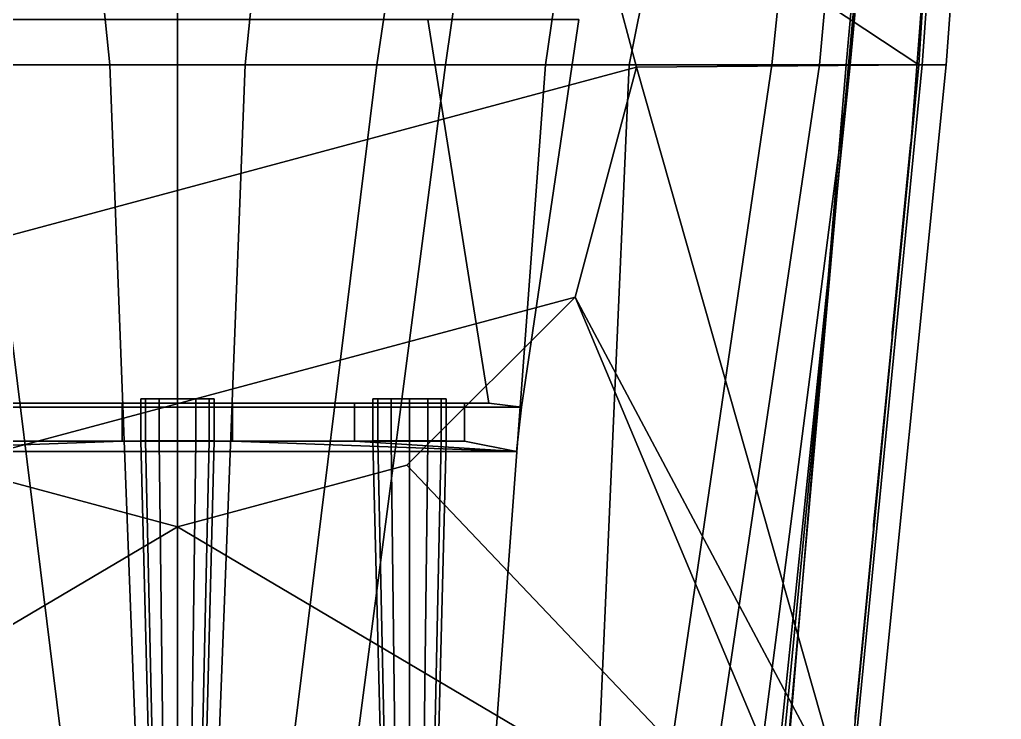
# Model space of a CAD drawing. Header units: millimetres. Extents: x -12 to 12, y -117 to 93.
# Drawn here: x -1.89 to 9.87, y -51.83 to -43.46 of the extents above; entities that cross this region are included whole.
import ezdxf

# ---------------------------------------------------------------- set-up
doc = ezdxf.new("R2010")
doc.units = ezdxf.units.MM
doc.header["$MEASUREMENT"] = 0
for name, color, linetype in [('railings', 6, 'Continuous'), ('sleeve', 5, 'Continuous'), ('supersctucture', 3, 'Continuous'), ('turret', 2, 'Continuous')]:
    doc.layers.add(name, color=color, linetype=linetype)

msp = doc.modelspace()

# ---------------------------------------------------------------- linework, layer by layer
for points in [[(-3.73, -34.99, -6.39), (-1.73, -34.99, -6.88), (-0.81, -44, -6.98), (-2.39, -44, -6.27)], [(0, -44, -7.11), (-0.81, -44, -6.98), (-1.73, -34.99, -6.88), (0, -34.99, -7.11)], [(0, -34.99, -7.11), (1.73, -34.99, -6.88), (0.81, -44, -6.98), (0, -44, -7.11)], [(2.39, -44, -6.27), (0.81, -44, -6.98), (1.73, -34.99, -6.88), (3.73, -34.99, -6.39)], [(3.21, -44, -6.18), (2.39, -44, -6.27), (3.73, -34.99, -6.39), (4.51, -34.99, -6.11)], [(4.41, -44, -5.73), (3.21, -44, -6.18), (4.51, -34.99, -6.11), (5.72, -34.99, -5.46)], [(5.41, -44, -4.71), (4.41, -44, -5.73), (5.72, -34.99, -5.46), (7.22, -34.99, -4.42)], [(7.12, -44, -3.1), (5.41, -44, -4.71), (7.22, -34.99, -4.42), (8.05, -34.99, -3.36)], [(7.69, -44, -1.9), (7.12, -44, -3.1), (8.05, -34.99, -3.36), (8.51, -34.99, -2.42)], [(8.06, -44, -0.54), (7.69, -44, -1.9), (8.51, -34.99, -2.42), (8.9, -34.99, -0.78)], [(8.92, -44, 4.67), (8.01, -44, 1.34), (8.82, -34.99, 1.34), (9.57, -34.99, 4.67)], [(8.01, -44, 1.34), (8.01, -44, 0.95), (8.82, -34.99, 1.03), (8.82, -34.99, 1.34)], [(8.01, -44, 0.95), (8.04, -44, 0.7), (8.87, -34.99, 0.7), (8.82, -34.99, 1.03)], [(8.04, -44, 0.7), (8.05, -44, 0.39), (8.9, -34.99, 0.39), (8.87, -34.99, 0.7)], [(8.05, -44, 0.39), (8.06, -44, 0.14), (8.9, -34.99, -0.05), (8.9, -34.99, 0.39)], [(8.06, -44, 0.14), (8.06, -44, -0.54), (8.9, -34.99, -0.78), (8.9, -34.99, -0.05)], [(8.88, -44, 6.3), (9.21, -44, 5.92), (9.87, -34.99, 5.92), (9.45, -34.99, 6.25)], [(9.21, -44, 5.72), (8.92, -44, 4.67), (9.57, -34.99, 4.67), (9.87, -34.99, 5.72)], [(9.21, -44, 5.92), (9.21, -44, 5.72), (9.87, -34.99, 5.72), (9.87, -34.99, 5.92)], [(2.75, -39.267, 7.41), (-4.763, -41.28, 7.41), (-5.5, -44.03, 7.41), (4.763, -41.28, 7.41)], [(4.763, -41.28, 7.41), (-5.5, -44.03, 7.41), (-4.763, -46.78, 7.41), (5.5, -44.03, 7.41)], [(5.5, -44.03, 6.31), (4.763, -41.28, 6.29), (4.763, -41.28, 7.41), (5.5, -44.03, 7.41)], [(5.5, -44.03, 7.41), (-4.763, -46.78, 7.41), (-2.75, -48.793, 7.41), (4.763, -46.78, 7.41)], [(-3.21, -44, -6.18), (-2.39, -44, -6.27), (-1.29, -52.89, -6.05), (-2.05, -52.89, -5.68)], [(-2.39, -44, -6.27), (-0.81, -44, -6.98), (-0.47, -52.89, -6.68), (-1.29, -52.89, -6.05)], [(0, -52.89, -7.11), (-0.47, -52.89, -6.68), (-0.81, -44, -6.98), (0, -44, -7.11)], [(0, -44, -7.11), (0.81, -44, -6.98), (0.47, -52.89, -6.68), (0, -52.89, -7.11)], [(1.29, -52.89, -6.05), (0.47, -52.89, -6.68), (0.81, -44, -6.98), (2.39, -44, -6.27)], [(2.05, -52.89, -5.68), (1.29, -52.89, -6.05), (2.39, -44, -6.27), (3.21, -44, -6.18)], [(3.75, -52.89, -5.6), (2.05, -52.89, -5.68), (3.21, -44, -6.18), (4.41, -44, -5.73)], [(5.02, -52.89, -3.74), (3.75, -52.89, -5.6), (4.41, -44, -5.73), (5.41, -44, -4.71)], [(4.763, -46.78, 6.31), (5.5, -44.03, 6.31), (5.5, -44.03, 7.41), (4.763, -46.78, 7.41)], [(5.81, -52.89, -2.84), (5.02, -52.89, -3.74), (5.41, -44, -4.71), (7.12, -44, -3.1)], [(6.37, -52.89, -1.9), (5.81, -52.89, -2.84), (7.12, -44, -3.1), (7.69, -44, -1.9)], [(6.91, -52.89, -0.54), (6.37, -52.89, -1.9), (7.69, -44, -1.9), (8.06, -44, -0.54)], [(7.14, -52.89, 0.14), (6.91, -52.89, -0.54), (8.06, -44, -0.54), (8.06, -44, 0.14)], [(7.19, -52.89, 0.39), (7.14, -52.89, 0.14), (8.06, -44, 0.14), (8.05, -44, 0.39)], [(7.25, -52.89, 0.7), (7.19, -52.89, 0.39), (8.05, -44, 0.39), (8.04, -44, 0.7)], [(7.26, -52.89, 0.95), (7.25, -52.89, 0.7), (8.04, -44, 0.7), (8.01, -44, 0.95)], [(8.05, -52.89, 4.67), (7.26, -52.89, 1.34), (8.01, -44, 1.34), (8.92, -44, 4.67)], [(7.26, -52.89, 1.34), (7.26, -52.89, 0.95), (8.01, -44, 0.95), (8.01, -44, 1.34)], [(8.02, -52.89, 6.32), (8.32, -52.89, 5.92), (9.21, -44, 5.92), (8.88, -44, 6.3)], [(8.32, -52.89, 5.72), (8.05, -52.89, 4.67), (8.92, -44, 4.67), (9.21, -44, 5.72)], [(8.32, -52.89, 5.92), (8.32, -52.89, 5.72), (9.21, -44, 5.72), (9.21, -44, 5.92)], [(4.763, -46.78, 7.41), (-2.75, -48.793, 7.41), (0, -49.53, 7.41), (2.75, -48.793, 7.41)], [(2.75, -48.793, 6.32), (4.763, -46.78, 6.31), (4.763, -46.78, 7.41), (2.75, -48.793, 7.41)], [(-2.75, -48.793, 6.32), (0, -49.53, 6.32), (0, -49.53, 7.41), (-2.75, -48.793, 7.41)], [(0, -49.53, 6.32), (2.75, -48.793, 6.32), (2.75, -48.793, 7.41), (0, -49.53, 7.41)]]:
    msp.add_3dface(points)
at = {"layer": 'railings'}
for points in [[(8.79, -44.91, 6.92), (8.79, -44.91, 6.97), (8.96, -42.66, 6.95), (8.96, -42.66, 6.9)], [(8.96, -42.66, 6.9), (8.96, -42.66, 6.95), (8.79, -44.91, 6.97), (8.79, -44.91, 6.92)], [(8.96, -42.66, 7.42), (8.96, -42.66, 7.47), (8.79, -44.91, 7.49), (8.79, -44.91, 7.44)], [(8.79, -44.91, 7.44), (8.79, -44.91, 7.49), (8.96, -42.66, 7.47), (8.96, -42.66, 7.42)], [(8.78, -44.96, 6.31), (8.79, -44.91, 6.31), (8.79, -44.91, 7.49), (8.78, -44.96, 7.49)], [(8.78, -44.96, 7.49), (8.79, -44.91, 7.49), (8.79, -44.91, 6.31), (8.78, -44.96, 6.31)], [(8.56, -47.21, 6.92), (8.56, -47.21, 6.97), (8.78, -44.96, 6.97), (8.78, -44.96, 6.92)], [(8.78, -44.96, 6.92), (8.78, -44.96, 6.97), (8.56, -47.21, 6.97), (8.56, -47.21, 6.92)], [(8.78, -44.96, 7.44), (8.78, -44.96, 7.49), (8.56, -47.21, 7.49), (8.56, -47.21, 7.44)], [(8.56, -47.21, 7.44), (8.56, -47.21, 7.49), (8.78, -44.96, 7.49), (8.78, -44.96, 7.44)], [(8.56, -47.26, 6.92), (8.56, -47.26, 6.97), (8.34, -49.51, 6.98), (8.34, -49.51, 6.93)], [(8.34, -49.51, 6.93), (8.34, -49.51, 6.98), (8.56, -47.26, 6.97), (8.56, -47.26, 6.92)], [(8.34, -49.51, 7.45), (8.34, -49.51, 7.5), (8.56, -47.26, 7.49), (8.56, -47.26, 7.44)], [(8.56, -47.26, 7.44), (8.56, -47.26, 7.49), (8.34, -49.51, 7.5), (8.34, -49.51, 7.45)], [(8.56, -47.26, 7.49), (8.56, -47.21, 7.49), (8.56, -47.21, 6.31), (8.56, -47.26, 6.31)], [(8.56, -47.26, 6.31), (8.56, -47.21, 6.31), (8.56, -47.21, 7.49), (8.56, -47.26, 7.49)], [(8.34, -49.56, 6.93), (8.34, -49.56, 6.98), (8.12, -51.81, 6.98), (8.12, -51.81, 6.93)], [(8.12, -51.81, 6.93), (8.12, -51.81, 6.98), (8.34, -49.56, 6.98), (8.34, -49.56, 6.93)], [(8.12, -51.81, 7.45), (8.12, -51.81, 7.5), (8.34, -49.56, 7.5), (8.34, -49.56, 7.45)], [(8.34, -49.56, 7.45), (8.34, -49.56, 7.5), (8.12, -51.81, 7.5), (8.12, -51.81, 7.45)], [(8.34, -49.56, 6.32), (8.34, -49.51, 6.32), (8.34, -49.51, 7.5), (8.34, -49.56, 7.5)], [(8.34, -49.56, 7.5), (8.34, -49.51, 7.5), (8.34, -49.51, 6.32), (8.34, -49.56, 6.32)], [(8.12, -51.86, 6.32), (8.12, -51.81, 6.32), (8.12, -51.81, 7.5), (8.12, -51.86, 7.5)], [(8.12, -51.86, 7.5), (8.12, -51.81, 7.5), (8.12, -51.81, 6.32), (8.12, -51.86, 6.32)]]:
    msp.add_3dface(points, dxfattribs=at)
at = {"layer": 'sleeve'}
for points in [[(-0.44, -48.5, 8.36), (-0.381, -48.5, 8.58), (-0.381, -48, 8.58), (-0.44, -48, 8.36)], [(-0.381, -48.5, 8.14), (-0.44, -48.5, 8.36), (-0.44, -48, 8.36), (-0.381, -48, 8.14)], [(-0.381, -48.5, 8.58), (-0.22, -48.5, 8.741), (-0.22, -48, 8.741), (-0.381, -48, 8.58)], [(-0.22, -48.5, 7.979), (-0.381, -48.5, 8.14), (-0.381, -48, 8.14), (-0.22, -48, 7.979)], [(-0.22, -48.5, 8.741), (0, -48.5, 8.8), (0, -48, 8.8), (-0.22, -48, 8.741)], [(0, -48.5, 7.92), (-0.22, -48.5, 7.979), (-0.22, -48, 7.979), (0, -48, 7.92)], [(0, -48.5, 8.8), (0.22, -48.5, 8.741), (0.22, -48, 8.741), (0, -48, 8.8)], [(0.22, -48.5, 7.979), (0, -48.5, 7.92), (0, -48, 7.92), (0.22, -48, 7.979)], [(0.22, -48.5, 8.741), (0.381, -48.5, 8.58), (0.381, -48, 8.58), (0.22, -48, 8.741)], [(0.381, -48.5, 8.14), (0.22, -48.5, 7.979), (0.22, -48, 7.979), (0.381, -48, 8.14)], [(0.381, -48.5, 8.58), (0.44, -48.5, 8.36), (0.44, -48, 8.36), (0.381, -48, 8.58)], [(0.44, -48.5, 8.36), (0.381, -48.5, 8.14), (0.381, -48, 8.14), (0.44, -48, 8.36)], [(2.34, -48.5, 8.36), (2.399, -48.5, 8.58), (2.399, -48, 8.58), (2.34, -48, 8.36)], [(2.399, -48.5, 8.14), (2.34, -48.5, 8.36), (2.34, -48, 8.36), (2.399, -48, 8.14)], [(2.399, -48.5, 8.58), (2.56, -48.5, 8.741), (2.56, -48, 8.741), (2.399, -48, 8.58)], [(2.56, -48.5, 7.979), (2.399, -48.5, 8.14), (2.399, -48, 8.14), (2.56, -48, 7.979)], [(2.56, -48.5, 8.741), (2.78, -48.5, 8.8), (2.78, -48, 8.8), (2.56, -48, 8.741)], [(2.78, -48.5, 7.92), (2.56, -48.5, 7.979), (2.56, -48, 7.979), (2.78, -48, 7.92)], [(2.78, -48.5, 8.8), (3, -48.5, 8.741), (3, -48, 8.741), (2.78, -48, 8.8)], [(3, -48.5, 7.979), (2.78, -48.5, 7.92), (2.78, -48, 7.92), (3, -48, 7.979)], [(3, -48.5, 8.741), (3.161, -48.5, 8.58), (3.161, -48, 8.58), (3, -48, 8.741)], [(3.161, -48.5, 8.14), (3, -48.5, 7.979), (3, -48, 7.979), (3.161, -48, 8.14)], [(3.161, -48.5, 8.58), (3.22, -48.5, 8.36), (3.22, -48, 8.36), (3.161, -48, 8.58)], [(3.22, -48.5, 8.36), (3.161, -48.5, 8.14), (3.161, -48, 8.14), (3.22, -48, 8.36)], [(-0.44, -48.5, 8.36), (-0.381, -48.5, 8.14), (-0.294, -52.44, 8.19), (-0.34, -52.44, 8.36)], [(-0.381, -48.5, 8.58), (-0.44, -48.5, 8.36), (-0.34, -52.44, 8.36), (-0.294, -52.44, 8.53)], [(-0.381, -48.5, 8.14), (-0.22, -48.5, 7.979), (-0.17, -52.44, 8.066), (-0.294, -52.44, 8.19)], [(-0.22, -48.5, 8.741), (-0.381, -48.5, 8.58), (-0.294, -52.44, 8.53), (-0.17, -52.44, 8.654)], [(-0.22, -48.5, 7.979), (0, -48.5, 7.92), (0, -52.44, 8.02), (-0.17, -52.44, 8.066)], [(0, -48.5, 8.8), (-0.22, -48.5, 8.741), (-0.17, -52.44, 8.654), (0, -52.44, 8.7)], [(0, -48.5, 7.92), (0.22, -48.5, 7.979), (0.17, -52.44, 8.066), (0, -52.44, 8.02)], [(0.22, -48.5, 8.741), (0, -48.5, 8.8), (0, -52.44, 8.7), (0.17, -52.44, 8.654)], [(0.22, -48.5, 7.979), (0.381, -48.5, 8.14), (0.294, -52.44, 8.19), (0.17, -52.44, 8.066)], [(0.381, -48.5, 8.58), (0.22, -48.5, 8.741), (0.17, -52.44, 8.654), (0.294, -52.44, 8.53)], [(0.381, -48.5, 8.14), (0.44, -48.5, 8.36), (0.34, -52.44, 8.36), (0.294, -52.44, 8.19)], [(0.44, -48.5, 8.36), (0.381, -48.5, 8.58), (0.294, -52.44, 8.53), (0.34, -52.44, 8.36)], [(2.34, -48.5, 8.36), (2.399, -48.5, 8.14), (2.486, -52.44, 8.19), (2.44, -52.44, 8.36)], [(2.399, -48.5, 8.58), (2.34, -48.5, 8.36), (2.44, -52.44, 8.36), (2.486, -52.44, 8.53)], [(2.399, -48.5, 8.14), (2.56, -48.5, 7.979), (2.61, -52.44, 8.066), (2.486, -52.44, 8.19)], [(2.56, -48.5, 8.741), (2.399, -48.5, 8.58), (2.486, -52.44, 8.53), (2.61, -52.44, 8.654)], [(2.56, -48.5, 7.979), (2.78, -48.5, 7.92), (2.78, -52.44, 8.02), (2.61, -52.44, 8.066)], [(2.78, -48.5, 8.8), (2.56, -48.5, 8.741), (2.61, -52.44, 8.654), (2.78, -52.44, 8.7)], [(2.78, -48.5, 7.92), (3, -48.5, 7.979), (2.95, -52.44, 8.066), (2.78, -52.44, 8.02)], [(3, -48.5, 8.741), (2.78, -48.5, 8.8), (2.78, -52.44, 8.7), (2.95, -52.44, 8.654)], [(3, -48.5, 7.979), (3.161, -48.5, 8.14), (3.074, -52.44, 8.19), (2.95, -52.44, 8.066)], [(3.161, -48.5, 8.58), (3, -48.5, 8.741), (2.95, -52.44, 8.654), (3.074, -52.44, 8.53)], [(3.161, -48.5, 8.14), (3.22, -48.5, 8.36), (3.12, -52.44, 8.36), (3.074, -52.44, 8.19)], [(3.22, -48.5, 8.36), (3.161, -48.5, 8.58), (3.074, -52.44, 8.53), (3.12, -52.44, 8.36)]]:
    msp.add_3dface(points, dxfattribs=at)
at = {"layer": 'supersctucture'}
for points in [[(9.45, -34.99, 6.25), (9.45, -34.99, 6.25), (4.763, -41.28, 6.29), (8.88, -44, 6.3)], [(4.763, -41.28, 6.29), (4.763, -41.28, 6.29), (5.5, -44.03, 6.31), (8.88, -44, 6.3)], [(8.02, -52.89, 6.32), (5.5, -44.03, 6.31), (4.763, -46.78, 6.31), (8.02, -52.89, 6.32)], [(8.02, -52.89, 6.32), (8.88, -44, 6.3), (5.5, -44.03, 6.31), (8.02, -52.89, 6.32)], [(4.763, -46.78, 6.31), (2.75, -48.793, 6.32), (7.87, -54.18, 6.32), (4.763, -46.78, 6.31)], [(8.02, -52.89, 6.32), (4.763, -46.78, 6.31), (7.87, -54.18, 6.32), (8.02, -52.89, 6.32)], [(-7.87, -54.18, 6.32), (-7.87, -54.18, 6.32), (0, -49.53, 6.32), (-2.75, -48.793, 6.32)], [(2.75, -48.793, 6.32), (0, -49.53, 6.32), (7.87, -54.18, 6.32), (2.75, -48.793, 6.32)], [(0, -49.53, 6.32), (-7.87, -54.18, 6.32), (7.87, -54.18, 6.32), (0, -49.53, 6.32)]]:
    msp.add_3dface(points, dxfattribs=at)
at = {"layer": 'turret'}
for points in [[(-4.12, -48.1, 7.41), (-4.81, -43.46, 7.41), (4.81, -43.46, 7.41), (4.12, -48.1, 7.41)], [(3.73, -48.05, 9.26), (3, -43.46, 10.78), (-3, -43.46, 10.78), (-3.73, -48.05, 9.26)], [(4.12, -48.1, 9.15), (4.81, -43.46, 9.15), (3, -43.46, 10.78), (3.73, -48.05, 9.26)], [(4.12, -48.1, 7.41), (4.81, -43.46, 7.41), (4.81, -43.46, 9.15), (4.12, -48.1, 9.15)], [(-0.66, -48.1, 9.15), (-0.66, -48.05, 9.26), (-2.12, -48.05, 9.26), (-2.12, -48.1, 9.15)], [(-0.66, -48.505, 7.82), (-0.66, -48.05, 7.82), (-0.66, -48.05, 9.26), (-0.66, -48.1, 9.15)], [(-0.66, -48.05, 7.82), (0.66, -48.05, 7.82), (0.66, -48.05, 9.26), (-0.66, -48.05, 9.26)], [(-0.66, -48.505, 7.82), (0.66, -48.505, 7.82), (0.66, -48.05, 7.82), (-0.66, -48.05, 7.82)], [(0.66, -48.05, 7.82), (0.66, -48.505, 7.82), (0.66, -48.1, 9.15), (0.66, -48.05, 9.26)], [(2.12, -48.1, 9.15), (2.12, -48.05, 9.26), (0.66, -48.05, 9.26), (0.66, -48.1, 9.15)], [(2.12, -48.505, 7.82), (3.44, -48.505, 7.82), (3.44, -48.05, 7.82), (2.12, -48.05, 7.82)], [(2.12, -48.505, 7.82), (2.12, -48.05, 7.82), (2.12, -48.05, 9.26), (2.12, -48.1, 9.15)], [(2.12, -48.05, 7.82), (3.44, -48.05, 7.82), (3.44, -48.05, 9.26), (2.12, -48.05, 9.26)], [(3.44, -48.05, 7.82), (3.44, -48.505, 7.82), (3.44, -48.1, 9.15), (3.44, -48.05, 9.26)], [(4.12, -48.1, 9.15), (3.73, -48.05, 9.26), (3.44, -48.05, 9.26), (3.44, -48.1, 9.15)], [(4.12, -48.1, 7.41), (4.06, -48.63, 7.41), (-4.06, -48.63, 7.41), (-4.12, -48.1, 7.41)], [(-0.66, -48.505, 7.82), (-0.66, -48.1, 9.15), (-2.12, -48.1, 9.15), (-2.12, -48.505, 7.82)], [(2.12, -48.505, 7.82), (2.12, -48.1, 9.15), (0.66, -48.1, 9.15), (0.66, -48.505, 7.82)], [(4.06, -48.63, 7.41), (4.12, -48.1, 9.15), (3.44, -48.1, 9.15), (3.44, -48.505, 7.82)], [(4.12, -48.1, 9.15), (4.06, -48.63, 7.41), (4.12, -48.1, 7.41), (4.12, -48.1, 9.15)], [(4.06, -48.63, 7.41), (0.66, -48.505, 7.82), (-0.66, -48.505, 7.82), (-4.06, -48.63, 7.41)], [(-0.66, -48.505, 7.82), (-0.66, -48.505, 7.82), (-2.12, -48.505, 7.82), (-4.06, -48.63, 7.41)], [(2.12, -48.505, 7.82), (2.12, -48.505, 7.82), (0.66, -48.505, 7.82), (4.06, -48.63, 7.41)], [(3.44, -48.505, 7.82), (3.44, -48.505, 7.82), (2.12, -48.505, 7.82), (4.06, -48.63, 7.41)]]:
    msp.add_3dface(points, dxfattribs=at)

doc.saveas('drawing.dxf')
